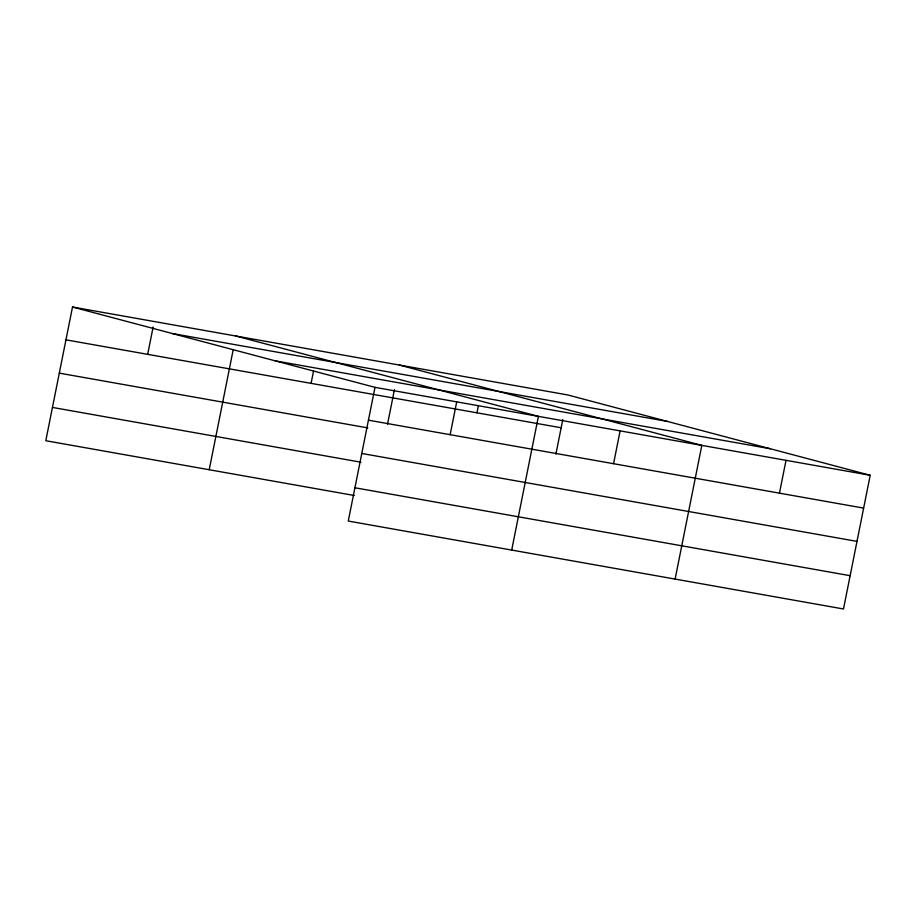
<?xml version="1.0" encoding="UTF-8"?>
<svg xmlns="http://www.w3.org/2000/svg" width="916" height="916" viewBox="0 0 916 916"><rect width="100%" height="100%" fill="white"/><g stroke="black" fill="none" stroke-linecap="round" stroke-linejoin="round"><path stroke-width="1.37" d="M72.513 307.02L374.999 387.353L348.275 521.055L843.487 608.98L870.2 475.278L567.725 394.945L72.513 307.02L45.8 440.722L354.32 495.499M147.671 354.355L153.132 327.001M209.214 469.736L233.202 349.706M311.085 383.369L313.547 371.06M387.525 424.223L394.43 389.666M450.145 434.688L456.706 401.861M476.973 412.818L478.347 405.983M511.7 550.069L538.413 416.368L235.939 336.035M555.898 454.118L562.802 419.562M613.56 463.702L620.121 430.875M675.115 579.084L701.828 445.382L399.353 365.049M779.459 493.163L786.02 460.336M172.334 333.527L667.535 421.452M275.178 360.847L770.379 448.771M374.999 387.353L870.2 475.278M65.952 339.836L561.165 427.772M368.438 420.181L863.639 508.105M59.311 373.133L367.831 427.909M361.786 453.466L856.987 541.39M52.452 407.425L360.973 462.214M354.927 487.77L850.14 575.695"/></g></svg>
